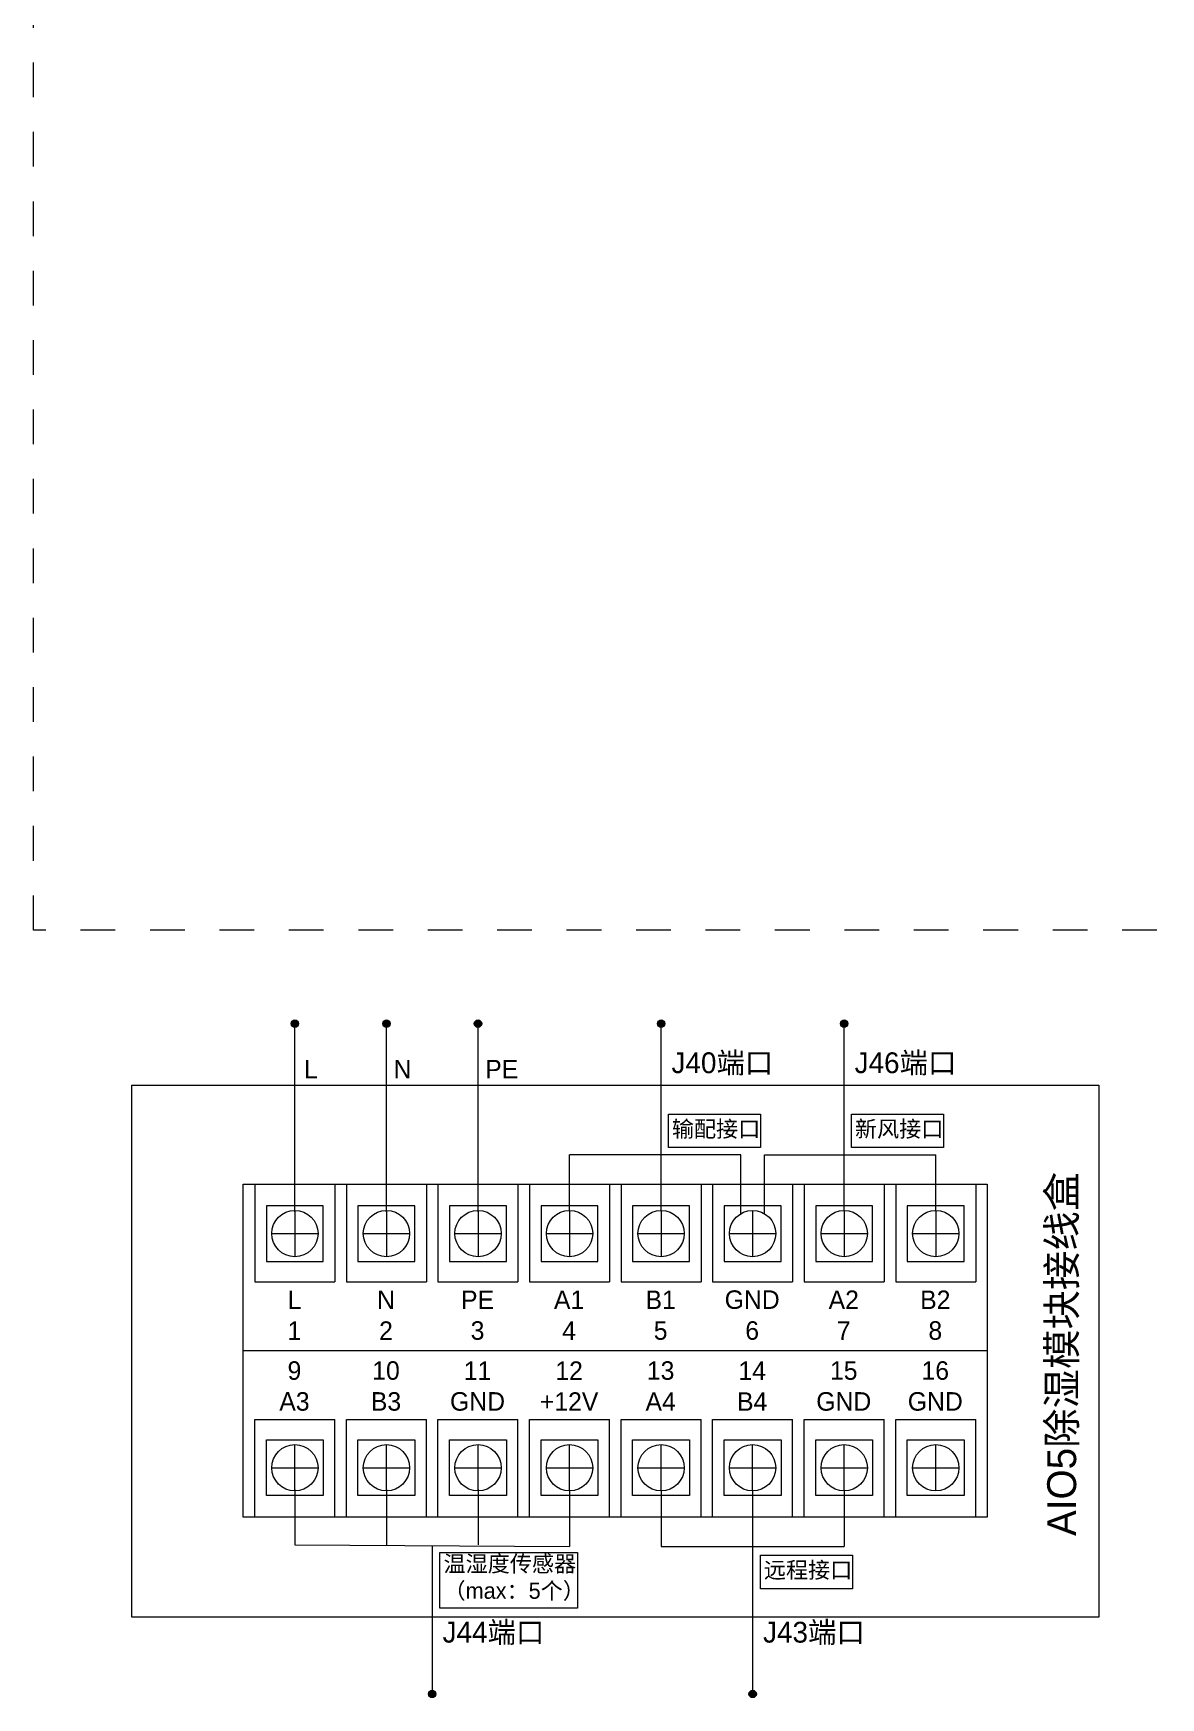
# Model space of a CAD drawing. Header units: millimetres. Extents: x 206 to 1899, y -454 to 296.
# Drawn here: x 474.3 to 571.7, y -414.2 to -270.3 of the extents above; entities that cross this region are included whole.
import ezdxf

# ---------------------------------------------------------------- set-up
doc = ezdxf.new("R2010")
doc.units = ezdxf.units.MM
doc.linetypes.add('HIDDEN', pattern=[0.2, 0.1, -0.1])
doc.layers.add('标注层', color=2, linetype='Continuous', lineweight=15)
doc.layers.add('细实线', color=7, linetype='Continuous', lineweight=15)
doc.styles.add('微软雅黑M', font='思源黑体M_1.ttf', dxfattribs={"height": 1})

msp = doc.modelspace()

# ---------------------------------------------------------------- hatches: boundary and pattern name
at = {"lineweight": 9}
h = msp.add_hatch(color=256, dxfattribs=at)
h.dxf.hatch_style = 1
h.paths.add_polyline_path([(496.86, -355.56, 0.414214), (496.54, -355.88), (496.86, -355.88)])
h.paths.add_polyline_path([(496.86, -355.88), (496.86, -355.56, 0.414214), (496.54, -355.88)], flags=17)
h.paths.add_polyline_path([(496.86, -355.56, 0.414214), (496.54, -355.88, 0.414214), (496.86, -356.2)])
h.paths.add_polyline_path([(496.86, -356.2, 0.414214), (497.18, -355.88, 0.414214), (496.86, -355.56)])
h = msp.add_hatch(color=256, dxfattribs=at)
h.dxf.hatch_style = 1
h.paths.add_polyline_path([(504.77, -355.56, 0.414214), (504.45, -355.88), (504.77, -355.88)])
h.paths.add_polyline_path([(504.77, -355.88), (504.77, -355.56, 0.414214), (504.45, -355.88)], flags=17)
h.paths.add_polyline_path([(504.77, -355.56, 0.414214), (504.45, -355.88, 0.414214), (504.77, -356.2)])
h.paths.add_polyline_path([(504.77, -356.2, 0.414214), (505.09, -355.88, 0.414214), (504.77, -355.56)])
h = msp.add_hatch(color=256, dxfattribs=at)
h.dxf.hatch_style = 1
h.paths.add_polyline_path([(512.68, -355.56, 0.414214), (512.36, -355.88), (512.68, -355.88)])
h.paths.add_polyline_path([(512.68, -355.88), (512.68, -355.56, 0.414214), (512.36, -355.88)], flags=17)
h.paths.add_polyline_path([(512.68, -355.56, 0.414214), (512.36, -355.88, 0.414214), (512.68, -356.2)])
h.paths.add_polyline_path([(512.68, -356.2, 0.414214), (513, -355.88, 0.414214), (512.68, -355.56)])
h = msp.add_hatch(color=256, dxfattribs=at)
h.dxf.hatch_style = 1
h.paths.add_polyline_path([(528.5, -355.56, 0.414214), (528.18, -355.88), (528.5, -355.88)])
h.paths.add_polyline_path([(528.5, -355.88), (528.5, -355.56, 0.414214), (528.18, -355.88)], flags=17)
h.paths.add_polyline_path([(528.5, -355.56, 0.414214), (528.18, -355.88, 0.414214), (528.5, -356.2)])
h.paths.add_polyline_path([(528.5, -356.2, 0.414214), (528.82, -355.88, 0.414214), (528.5, -355.56)])
h = msp.add_hatch(color=256, dxfattribs=at)
h.dxf.hatch_style = 1
h.paths.add_polyline_path([(544.32, -355.56, 0.414214), (544, -355.88), (544.32, -355.88)])
h.paths.add_polyline_path([(544.32, -355.88), (544.32, -355.56, 0.414214), (544, -355.88)], flags=17)
h.paths.add_polyline_path([(544.32, -355.56, 0.414214), (544, -355.88, 0.414214), (544.32, -356.2)])
h.paths.add_polyline_path([(544.32, -356.2, 0.414214), (544.64, -355.88, 0.414214), (544.32, -355.56)])
h = msp.add_hatch(color=256, dxfattribs=at)
h.dxf.hatch_style = 1
h.paths.add_polyline_path([(508.72, -413.52, 0.414214), (508.4, -413.83), (508.72, -413.83)])
h.paths.add_polyline_path([(508.72, -413.83), (508.72, -413.52, 0.414214), (508.4, -413.83)], flags=17)
h.paths.add_polyline_path([(508.72, -413.52, 0.414214), (508.4, -413.83, 0.414214), (508.72, -414.15)])
h.paths.add_polyline_path([(508.72, -414.15, 0.414214), (509.04, -413.83, 0.414214), (508.72, -413.52)])
h = msp.add_hatch(color=256, dxfattribs=at)
h.dxf.hatch_style = 1
h.paths.add_polyline_path([(536.41, -413.52, 0.414214), (536.09, -413.83), (536.41, -413.83)])
h.paths.add_polyline_path([(536.41, -413.83), (536.41, -413.52, 0.414214), (536.09, -413.83)], flags=17)
h.paths.add_polyline_path([(536.41, -413.52, 0.414214), (536.09, -413.83, 0.414214), (536.41, -414.15)])
h.paths.add_polyline_path([(536.41, -414.15, 0.414214), (536.73, -413.83, 0.414214), (536.41, -413.52)])

# ---------------------------------------------------------------- linework, layer by layer
for p, q in [((493.4, -369.76), (493.4, -378.21)), ((500.31, -369.76), (500.31, -378.21)), ((501.31, -369.76), (501.31, -378.21)), ((508.22, -369.76), (508.22, -378.21)), ((509.22, -369.76), (509.22, -378.21)), ((516.13, -369.76), (516.13, -378.21)), ((517.13, -369.76), (517.13, -378.21)), ((524.04, -369.76), (524.04, -378.21)), ((525.04, -369.76), (525.04, -378.21)), ((531.95, -369.76), (531.95, -378.21)), ((532.95, -369.76), (532.95, -378.21)), ((539.86, -369.76), (539.86, -378.21)), ((540.86, -369.76), (540.86, -378.21)), ((547.77, -369.76), (547.77, -378.21)), ((548.77, -369.76), (548.77, -378.21)), ((555.68, -369.76), (555.68, -378.21)), ((496.86, -372.03), (496.86, -376.03)), ((504.77, -372.03), (504.77, -376.03)), ((512.68, -372.03), (512.68, -376.03)), ((520.59, -372.03), (520.59, -376.03)), ((528.5, -372.03), (528.5, -376.03)), ((536.41, -372.03), (536.41, -376.03)), ((544.32, -372.03), (544.32, -376.03)), ((552.23, -372.03), (552.23, -376.03)), ((494.81, -374.03), (498.86, -374.03)), ((502.72, -374.03), (506.77, -374.03)), ((510.63, -374.03), (514.68, -374.03)), ((518.54, -374.03), (522.59, -374.03)), ((526.45, -374.03), (530.5, -374.03)), ((534.36, -374.03), (538.41, -374.03)), ((542.27, -374.03), (546.32, -374.03)), ((550.18, -374.03), (554.23, -374.03)), ((493.4, -378.21), (500.31, -378.21)), ((501.31, -378.21), (508.22, -378.21)), ((509.22, -378.21), (516.13, -378.21)), ((517.13, -378.21), (524.04, -378.21)), ((525.04, -378.21), (531.95, -378.21)), ((532.95, -378.21), (539.86, -378.21)), ((540.86, -378.21), (547.77, -378.21)), ((548.77, -378.21), (555.68, -378.21)), ((492.4, -384.15), (556.68, -384.15)), ((493.4, -390.1), (500.31, -390.1)), ((493.4, -390.1), (500.31, -390.1)), ((493.4, -398.55), (493.4, -390.1)), ((500.31, -398.55), (500.31, -390.1)), ((501.31, -390.1), (508.22, -390.1)), ((501.31, -390.1), (508.22, -390.1)), ((501.31, -398.55), (501.31, -390.1)), ((508.22, -398.55), (508.22, -390.1)), ((509.22, -390.1), (516.13, -390.1)), ((509.22, -390.1), (516.13, -390.1)), ((509.22, -398.55), (509.22, -390.1)), ((516.13, -398.55), (516.13, -390.1)), ((517.13, -390.1), (524.04, -390.1)), ((517.13, -390.1), (524.04, -390.1)), ((517.13, -398.55), (517.13, -390.1)), ((524.04, -398.55), (524.04, -390.1)), ((525.04, -390.1), (531.95, -390.1)), ((525.04, -390.1), (531.95, -390.1)), ((525.04, -398.55), (525.04, -390.1)), ((531.95, -398.55), (531.95, -390.1)), ((532.95, -390.1), (539.86, -390.1)), ((532.95, -390.1), (539.86, -390.1)), ((532.95, -398.55), (532.95, -390.1)), ((539.86, -398.55), (539.86, -390.1)), ((540.86, -390.1), (547.77, -390.1)), ((540.86, -390.1), (547.77, -390.1)), ((540.86, -398.55), (540.86, -390.1)), ((547.77, -398.55), (547.77, -390.1)), ((548.77, -390.1), (555.68, -390.1)), ((548.77, -390.1), (555.68, -390.1)), ((548.77, -398.55), (548.77, -390.1)), ((555.68, -398.55), (555.68, -390.1)), ((496.86, -396.28), (496.86, -392.27)), ((504.77, -396.28), (504.77, -392.27)), ((512.68, -396.28), (512.68, -392.27)), ((520.59, -396.28), (520.59, -392.27)), ((528.5, -396.28), (528.5, -392.27)), ((536.41, -396.28), (536.41, -392.27)), ((544.32, -396.28), (544.32, -392.27)), ((552.23, -396.28), (552.23, -392.27)), ((494.81, -394.27), (498.86, -394.27)), ((502.72, -394.27), (506.77, -394.27)), ((510.63, -394.27), (514.68, -394.27)), ((518.54, -394.27), (522.59, -394.27)), ((526.45, -394.27), (530.5, -394.27)), ((534.36, -394.27), (538.41, -394.27)), ((542.27, -394.27), (546.32, -394.27)), ((550.18, -394.27), (554.23, -394.27))]:
    msp.add_line(p, q, dxfattribs=at)
for points in [[(556.68, -398.55), (492.4, -398.55), (492.4, -369.76), (556.68, -369.76)], [(499.31, -371.63), (494.4, -371.63), (494.4, -376.44), (499.31, -376.44)], [(507.22, -371.63), (502.31, -371.63), (502.31, -376.44), (507.22, -376.44)], [(515.13, -371.63), (510.22, -371.63), (510.22, -376.44), (515.13, -376.44)], [(523.04, -371.63), (518.13, -371.63), (518.13, -376.44), (523.04, -376.44)], [(530.95, -371.63), (526.04, -371.63), (526.04, -376.44), (530.95, -376.44)], [(538.86, -371.63), (533.95, -371.63), (533.95, -376.44), (538.86, -376.44)], [(546.77, -371.63), (541.86, -371.63), (541.86, -376.44), (546.77, -376.44)], [(554.68, -371.63), (549.77, -371.63), (549.77, -376.44), (554.68, -376.44)], [(499.31, -396.68), (494.4, -396.68), (494.4, -391.87), (499.31, -391.87)], [(507.22, -396.68), (502.31, -396.68), (502.31, -391.87), (507.22, -391.87)], [(515.13, -396.68), (510.22, -396.68), (510.22, -391.87), (515.13, -391.87)], [(523.04, -396.68), (518.13, -396.68), (518.13, -391.87), (523.04, -391.87)], [(530.95, -396.68), (526.04, -396.68), (526.04, -391.87), (530.95, -391.87)], [(538.86, -396.68), (533.95, -396.68), (533.95, -391.87), (538.86, -391.87)], [(546.77, -396.68), (541.86, -396.68), (541.86, -391.87), (546.77, -391.87)], [(554.68, -396.68), (549.77, -396.68), (549.77, -391.87), (554.68, -391.87)]]:
    msp.add_lwpolyline(points, close=True, dxfattribs=at)
for centre, radius in [((496.86, -355.88), 0.319), ((504.77, -355.88), 0.319), ((512.68, -355.88), 0.319), ((528.5, -355.88), 0.319), ((544.32, -355.88), 0.319), ((496.86, -374.03), 2), ((504.77, -374.03), 2), ((512.68, -374.03), 2), ((520.59, -374.03), 2), ((528.5, -374.03), 2), ((536.41, -374.03), 2), ((544.32, -374.03), 2), ((552.23, -374.03), 2), ((496.86, -394.27), 2), ((504.77, -394.27), 2), ((512.68, -394.27), 2), ((520.59, -394.27), 2), ((528.5, -394.27), 2), ((536.41, -394.27), 2), ((544.32, -394.27), 2), ((552.23, -394.27), 2), ((508.72, -413.83), 0.319), ((536.41, -413.83), 0.319)]:
    msp.add_circle(centre, radius, dxfattribs=at)
at = {"layer": '细实线', "lineweight": 9}
for p, q in [((496.86, -372.16), (496.86, -355.88)), ((504.77, -372.16), (504.77, -355.88)), ((512.68, -372.16), (512.68, -355.88)), ((528.5, -367.23), (528.5, -355.88)), ((544.32, -367.23), (544.32, -355.88)), ((520.59, -372.03), (520.59, -367.23)), ((535.4, -367.23), (520.59, -367.23)), ((528.5, -372.03), (528.5, -367.23)), ((535.4, -372.3), (535.4, -367.23)), ((537.42, -372.3), (537.42, -367.23)), ((537.42, -367.23), (552.23, -367.23)), ((544.32, -372.03), (544.32, -367.23)), ((552.23, -372.03), (552.23, -367.23)), ((496.86, -396.15), (496.86, -400.95)), ((504.77, -396.15), (504.77, -400.95)), ((512.68, -396.15), (512.68, -400.95)), ((520.59, -396.28), (520.59, -401.08)), ((528.5, -396.28), (528.5, -401.08)), ((536.41, -396.28), (536.41, -413.83)), ((544.32, -396.28), (544.32, -401.08)), ((496.86, -400.95), (520.59, -401.08)), ((508.72, -401.01), (508.72, -413.83)), ((528.5, -401.08), (544.32, -401.08))]:
    msp.add_line(p, q, dxfattribs=at)
at = {"layer": '细实线', "linetype": 'HIDDEN', "lineweight": 9, "ltscale": 30}
msp.add_lwpolyline([(474.26, -106.9), (721.34, -106.9), (721.34, -347.79), (474.26, -347.79)], close=True, dxfattribs=at)
at = {"layer": '细实线', "lineweight": 9}
for points in [[(482.77, -361.21), (566.32, -361.21), (566.32, -407.19), (482.77, -407.19)], [(529.13, -363.7), (537.08, -363.7), (537.08, -366.6), (529.13, -366.6)], [(544.95, -363.7), (552.89, -363.7), (552.89, -366.6), (544.95, -366.6)], [(509.37, -401.61), (521.27, -401.61), (521.27, -406.4), (509.37, -406.4)], [(537.08, -401.84), (545.03, -401.84), (545.03, -404.73), (537.08, -404.73)]]:
    msp.add_lwpolyline(points, close=True, dxfattribs=at)

# ---------------------------------------------------------------- texts
at = {"layer": '标注层', "color": 0, "lineweight": 9, "style": '微软雅黑M'}
for s, width, insert, char_height, attachment_point in [('J40端口', 16.2948, (529.4, -358.36), 1.8, 1), ('J46端口', 16.2948, (545.22, -358.36), 1.8, 1), ('L', 5.7668, (498.24, -359.81), 1.6, 5), ('N', 5.7668, (506.15, -359.81), 1.6, 5), ('PE', 5.7668, (514.73, -359.81), 1.6, 5), ('输配接口', 16.2948, (529.43, -364.28), 1.4, 1), ('新风接口', 16.2948, (545.25, -364.28), 1.4, 1), ('L', 5.7668, (496.82, -379.75), 1.6, 5), ('N', 5.7668, (504.73, -379.75), 1.6, 5), ('PE', 5.7668, (512.64, -379.75), 1.6, 5), ('A1', 5.7668, (520.55, -379.75), 1.6, 5), ('B1', 5.7668, (528.46, -379.75), 1.6, 5), ('GND', 5.7668, (536.37, -379.75), 1.6, 5), ('A2', 5.7668, (544.28, -379.75), 1.6, 5), ('B2', 5.7668, (552.19, -379.75), 1.6, 5), ('1', 5.7668, (496.82, -382.42), 1.6, 5), ('2', 5.7668, (504.73, -382.42), 1.6, 5), ('3', 5.7668, (512.64, -382.42), 1.6, 5), ('4', 5.7668, (520.55, -382.42), 1.6, 5), ('5', 5.7668, (528.46, -382.42), 1.6, 5), ('6', 5.7668, (536.37, -382.42), 1.6, 5), ('7', 5.7668, (544.28, -382.42), 1.6, 5), ('8', 5.7668, (552.19, -382.42), 1.6, 5), ('9', 5.7668, (496.82, -385.88), 1.6, 5), ('10', 5.7668, (504.73, -385.88), 1.6, 5), ('11', 5.7668, (512.64, -385.88), 1.6, 5), ('12', 5.7668, (520.55, -385.88), 1.6, 5), ('13', 5.7668, (528.46, -385.88), 1.6, 5), ('14', 5.7668, (536.37, -385.88), 1.6, 5), ('15', 5.7668, (544.28, -385.88), 1.6, 5), ('16', 5.7668, (552.19, -385.88), 1.6, 5), ('A3', 5.7668, (496.82, -388.55), 1.6, 5), ('B3', 5.7668, (504.73, -388.55), 1.6, 5), ('GND', 5.7668, (512.64, -388.55), 1.6, 5), ('+12V', 5.7668, (520.55, -388.55), 1.6, 5), ('A4', 5.7668, (528.46, -388.55), 1.6, 5), ('B4', 5.7668, (536.37, -388.55), 1.6, 5), ('GND', 5.7668, (544.28, -388.55), 1.6, 5), ('GND', 5.7668, (552.19, -388.55), 1.6, 5), ('温湿度传感器\\P（max：5个）', 24.6038, (509.7, -401.87), 1.4, 1), ('远程接口', 16.2948, (537.38, -402.41), 1.4, 1), ('J44端口', 16.2948, (509.62, -407.59), 1.8, 1), ('J43端口', 16.2948, (537.31, -407.59), 1.8, 1)]:
    msp.add_mtext_dynamic_manual_height_columns(s, width=width, gutter_width=35, heights=[0], dxfattribs=dict(at, insert=insert, char_height=char_height, attachment_point=attachment_point))
at = {"layer": '标注层', "color": 0, "lineweight": 9, "insert": (563.25, -384.43), "char_height": 2.5, "attachment_point": 5, "rotation": 90, "style": '微软雅黑M'}
msp.add_mtext_dynamic_manual_height_columns('AIO5除湿模块接线盒', width=36.5469, gutter_width=17.5, heights=[4.82], dxfattribs=at)

doc.saveas('drawing.dxf')
